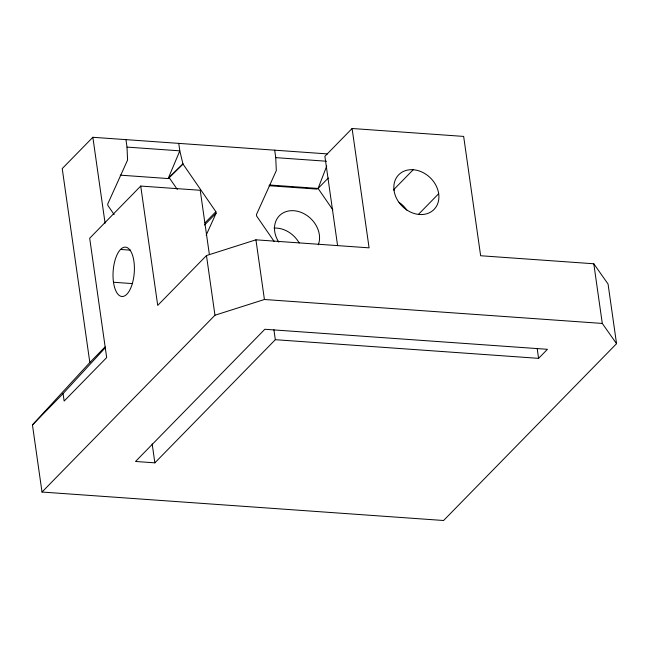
<?xml version="1.0" encoding="UTF-8"?>
<svg xmlns="http://www.w3.org/2000/svg" width="649" height="649" viewBox="0 0 649 649"><rect width="100%" height="100%" fill="white"/><g stroke="black" fill="none" stroke-linecap="round" stroke-linejoin="round"><path stroke-width="0.97" d="M268.986 185.703L316.899 189.094L318.083 188.445L326.739 166.039M206.163 235.206L216.093 213.213L215.882 211.72L182.953 163.986L179.805 150.836L178.751 143.372M337.585 245.59L324.881 156.328L352.099 128.502L463.654 136.412L480.641 255.747L593.794 263.77L608.056 284.019L616.55 343.686L443.591 520.498L42.007 492.039L32.45 424.908L89.83 362.523L105.138 346.874M32.45 424.908L63.075 393.602L105.422 347.556M327.485 153.918L92.856 137.288L62.231 168.594L89.83 362.523M209.359 254.457L200.225 190.279L140.728 186.06L89.684 238.24L106.671 357.583L64.137 401.058L63.075 393.602M125.947 139.632L127.009 147.096L179.805 150.836L168.164 178.556L182.953 163.986L168.164 178.556L120.252 175.157M204.995 222.85L215.882 211.72M204.524 225.041L216.093 213.213M352.099 128.502L369.086 247.845L255.933 239.822L206.471 255.56L157.715 305.403L140.728 186.06M269.749 185.014L318.083 188.445L328.289 178.004M42.007 492.039L214.965 315.227L264.419 299.497L602.288 323.437L616.55 343.686M393.643 189.727L413.186 169.746M154.86 462.842L275.322 339.695L538.581 358.353L547.432 349.308L264.833 329.278L135.527 461.471L154.86 462.842L152.174 443.94M418.435 214.397L438.683 193.71M274.681 150.17L275.744 157.634L326.552 161.236M120.519 249.443L130.603 250.157M113.494 282.258A24.743 10.579 -85.9 0 0 131.56 285.982A24.743 10.579 -85.9 0 0 126.044 247.22A24.743 10.579 -85.9 0 0 113.494 282.258L132.647 283.613M318.083 188.445L332.84 209.838M274.251 241.598L256.655 216.085L256.444 214.592L276.312 170.606L275.744 157.634M169.348 177.899L177.291 189.427M114.159 214.6L107.921 205.546L107.702 204.054L127.577 160.06L127.009 147.096M593.794 263.77L602.288 323.437M537.169 348.408L538.581 358.353M273.902 329.749L275.322 339.695M255.933 239.822L264.419 299.497M206.471 255.56L214.965 315.227M92.856 137.288L105.089 223.256M273.943 228.091A24.743 19.973 44.4 0 1 299.189 242.977M399.078 202.35A24.743 19.973 44.4 0 1 406.874 210.138M278.794 242.15A24.743 19.973 44.4 0 1 293.77 210.706A24.743 19.973 44.4 0 1 318.286 244.827M394.057 190.546A24.743 19.973 44.4 0 0 430.279 212.296A24.743 19.973 44.4 0 0 424.771 173.534A24.743 19.973 44.4 0 0 394.057 190.546"/></g></svg>
